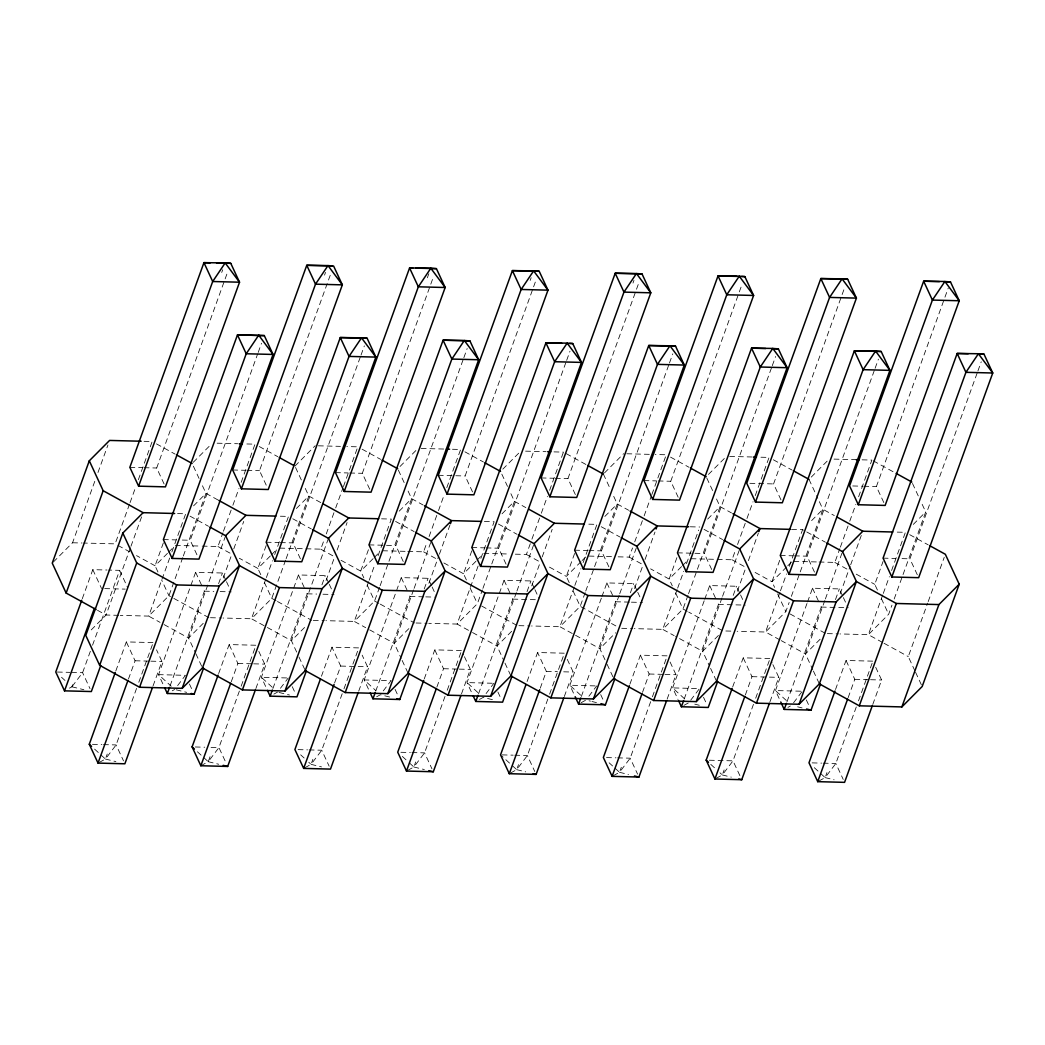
<?xml version="1.0" encoding="UTF-8"?>
<svg xmlns="http://www.w3.org/2000/svg" width="1045" height="1045" viewBox="0 0 1045 1045"><rect width="100%" height="100%" fill="white"/><g stroke="black" fill="none" stroke-linecap="round" stroke-linejoin="round"><path stroke-width="0.75" stroke-dasharray="5 3.75" d="M53.373 562.014L72.549 542.76L95.213 480.138M97.982 472.497L107.935 445M82.307 598.68L92.809 569.656L107.021 570.021M129.515 504.147L115.133 543.857L83.587 543.047M130.063 502.619L135.589 487.349M138.358 479.707L152.178 441.526L142.721 441.277M221.723 272.484L222.716 269.754M69.44 688.146L71.896 686.8L73.712 681.784M90.34 651.296L82.594 672.68L71.896 686.8L69.597 684.684M92.548 645.196L119.639 570.348L108.589 570.061M164.091 483.966L156.685 468.016L228.006 270.982M130.39 547.802L106.067 615.009L90.275 630.866M130.952 546.274L142.564 514.205M115.825 670.929L126.327 641.904L153.158 642.597M163.36 542.877L155.065 565.789L158.226 572.595M169.669 558.069L148.651 616.106L120.266 615.374M171.876 551.956L185.696 513.774L176.239 513.526M128.444 679.093L135.079 660.767L126.327 641.904M99.262 762.419L105.427 759.049L107.23 754.033M182.77 557.534L168.95 595.715L148.651 616.106L160.068 622.376M183.319 556.005L205.996 493.384L201.371 483.404M136.568 688.42L116.113 744.928L105.427 759.049L93.893 748.468M138.789 682.307L152.609 644.125M196.93 554.764L190.203 540.265L257.658 353.928M258.219 352.4L261.524 343.23M153.066 685.886L161.91 661.459L156.528 649.846M225.824 580.249L222.454 573L195.624 572.307L158.579 674.639L163.96 686.251M202.181 546.104L217.948 546.509L222.925 532.767M223.473 531.239L232.33 506.799M232.878 505.271L238.965 488.472M241.173 482.359L254.993 444.177L243.955 443.89M170.087 685.86L204.376 591.17L203.03 588.27M225.629 535.706L188.583 638.038L195.193 652.289M324.538 275.135L325.531 272.405M218.588 583.698L222.454 573M266.227 485.167L259.5 470.668L330.821 273.633M223.251 577.95L231.546 555.039M233.767 548.925L243.72 521.429M218.64 673.581L229.142 644.556L255.973 645.248L239.945 689.543M266.175 545.529L257.88 568.441L261.041 575.246M265.848 579.048L251.466 618.758L223.081 618.026M266.397 577.519L272.484 560.721M274.691 554.608L288.511 516.426L277.474 516.139M231.258 681.745L237.894 663.418L229.142 644.556M200.849 765.75L208.242 761.7L210.058 756.684M285.585 560.185L271.765 598.367L251.466 618.758L291.398 640.689L297.707 654.301M286.134 558.657L308.811 496.035L304.186 486.056M239.383 691.072L218.927 747.58L208.242 761.7L194.409 749.004M300.424 558.866L293.018 542.917L360.473 356.58M361.034 355.052L364.352 345.882M255.881 688.537L264.725 664.111L258.664 651.048M328.639 582.901L325.269 575.651L298.439 574.959L261.394 677.291L266.775 688.903M279.76 548.102L320.763 549.161L324.081 539.991M326.288 533.89L335.145 509.451M335.693 507.922L342.878 488.067M343.439 486.539L357.808 446.829L346.77 446.542M272.915 688.511L307.191 593.821L305.845 590.908M328.443 538.358L291.398 640.689L307.191 624.845M427.353 277.787L428.842 273.699M321.951 584.821L325.269 575.651M369.721 489.269L362.315 473.32L433.636 276.285M326.066 580.602L334.361 557.69M337.13 550.049L347.084 522.552M321.455 676.233L331.957 647.208L358.788 647.9L342.76 692.195M368.441 549.709L360.695 571.092L363.856 577.898M368.663 581.699L354.281 621.409L325.896 620.678M369.212 580.171L374.737 564.888M378.055 555.731L391.326 519.078L380.289 518.79M334.622 682.868L340.709 666.07L331.957 647.208M304.892 767.722L311.057 764.352L312.873 759.336M379.557 587.277L374.58 601.019L354.281 621.409L365.698 627.679M380.106 585.749L388.4 562.837M388.962 561.309L411.625 498.687L407.21 489.164M342.198 693.723L321.742 750.232L311.057 764.352L308.745 762.236M403.239 561.518L395.833 545.568L463.288 359.232M463.849 357.703L467.167 348.534M358.696 691.189L367.54 666.762L362.158 655.15M431.454 585.553L428.084 578.303L401.254 577.611L364.209 679.942L369.59 691.555M407.811 551.407L423.578 551.812L426.896 542.642M429.103 536.542L437.959 512.102M438.508 510.574L444.034 495.291M446.803 487.662L460.623 449.481L451.166 449.232M375.73 691.163L410.006 596.46L408.66 593.56M413.572 589.889L394.213 643.341L401.162 658.311M414.12 588.361L431.258 541.01M530.168 280.439L531.16 277.709M424.218 589.001L428.084 578.303M472.536 491.921L465.129 475.971L536.451 278.937M428.881 583.254L438.835 555.757M439.396 554.229L449.899 525.204M424.27 678.884L434.772 649.859L461.603 650.552L463.627 654.901M471.804 550.833L463.51 573.744L466.671 580.55M478.114 566.024L457.096 624.061L428.711 623.329M480.87 558.383L494.141 521.729L483.103 521.442M436.888 687.048L443.524 668.709L434.772 649.859M407.707 770.374L413.872 767.004L415.688 761.988M468.513 630.331L457.096 624.061L477.395 603.67L482.372 589.929M482.921 588.4L491.215 565.489M491.777 563.96L514.44 501.339L509.816 491.359M445.026 696.375L424.557 752.883L413.872 767.004L409.261 762.772M447.234 690.262L461.603 650.552M506.054 564.169L498.648 548.22L566.103 361.87M566.664 360.355L569.982 351.185M461.511 693.841L470.354 669.401L464.293 656.351M534.269 588.204L530.899 580.955L504.069 580.262L467.024 682.594L472.405 694.207M515.355 554.177L526.393 554.464L531.369 540.709M531.918 539.181L540.774 514.754M541.323 513.226L547.41 496.414M549.618 490.314L563.438 452.119L586.258 464.659M478.545 693.815L512.821 599.112L511.475 596.212M516.387 592.541L497.028 645.993L503.337 659.604M516.935 591.013L534.073 543.661M632.983 283.09L633.975 280.36M527.033 591.653L530.899 580.955M575.351 494.572L567.944 478.623L635.961 290.745M636.509 289.23L639.279 281.588M531.709 585.905L539.991 562.994M542.211 556.88L552.165 529.384M527.085 681.536L537.587 652.511L564.418 653.203L548.39 697.498M574.619 553.484L566.325 576.396L569.486 583.201M574.293 587.003L559.911 626.713L531.526 625.981M574.841 585.474L580.929 568.663M583.136 562.563L596.956 524.381L585.918 524.094M540.252 688.172L546.339 671.36L537.587 652.511M510.522 773.026L516.687 769.656L518.503 764.64M585.187 592.58L580.21 606.322L559.911 626.713L599.843 648.645L606.453 662.896M585.736 591.052L594.03 568.14M594.592 566.612L617.255 503.99L612.631 494.011M547.841 699.027L527.372 755.535L516.687 769.656L501.704 755.901M608.869 566.821L601.463 550.872L668.918 364.522M669.479 362.994L672.797 353.837M564.326 696.493L573.169 672.053L567.108 659.003M601.358 598.184L569.838 685.246L575.22 696.845M601.907 596.656L606.884 582.914L633.714 583.606L637.084 590.856M618.17 556.828L629.208 557.116L632.525 547.946M634.746 541.832L643.589 517.406M644.138 515.877L651.322 496.022M651.884 494.494L666.253 454.771L655.215 454.497M581.36 696.466L615.636 601.763L614.29 598.863M619.202 595.193L599.843 648.645L615.636 632.787M619.75 593.664L636.888 546.313M630.396 592.776L633.714 583.606M678.166 497.224L670.759 481.275L738.776 293.397M739.324 291.868L742.094 284.24M634.524 588.544L642.806 565.645M645.026 559.532L654.98 532.036M629.9 684.188L640.402 655.163L667.232 655.855L651.205 700.15M676.886 557.664L669.14 579.048L672.301 585.853M677.108 589.654L662.726 629.364L634.341 628.633M677.656 588.126L683.744 571.315M686.5 563.686L698.674 530.076M642.518 692.352L649.154 674.012L640.402 655.163M613.337 775.677L619.502 772.307L621.318 767.291M688.002 595.232L683.025 608.974L662.726 629.364L674.143 635.634M688.55 593.704L696.845 570.792M697.407 569.264L720.07 506.642L715.655 497.12M650.656 701.678L630.187 758.187L619.502 772.307L613.742 767.017M711.684 569.473L704.278 553.523L771.732 367.174M772.294 365.645L775.612 356.489M667.141 699.144L675.984 674.704L669.923 661.655M704.173 600.836L672.653 687.897L678.035 699.497M704.722 599.308L709.699 585.566L736.529 586.258L739.899 593.508M691.019 558.709L732.022 559.767L735.34 550.597M737.561 544.484L746.404 520.044M746.953 518.529L753.04 501.718M755.248 495.617L769.068 457.423L759.61 457.187M684.175 699.118L718.451 604.415L717.105 601.515M722.017 597.844L702.658 651.296L708.967 664.907M722.565 596.316L739.703 548.965M733.211 595.415L736.529 586.258M780.981 499.876L773.574 483.926L841.591 296.048M842.139 294.52L844.909 286.892M737.339 591.196L745.634 568.297M748.39 560.656L758.343 533.159M732.715 686.839L743.217 657.814L770.047 658.507L772.072 662.857M779.701 560.316L771.955 581.699L774.606 587.394M779.923 592.306L765.541 632.016L737.156 631.284M780.471 590.778L786.558 573.966M789.315 566.338L802.586 529.671L825.406 542.211M745.333 694.99L751.969 676.664L743.217 657.814M716.152 778.329L722.317 774.959L724.133 769.943M779.805 639.84L765.541 632.016L785.84 611.625L789.158 602.469M791.365 596.355L799.66 573.444M800.222 571.915L822.885 509.294L816.576 495.683M753.471 704.33L733.002 760.838L722.317 774.959L720.005 772.843M755.679 698.217L770.047 658.507M814.499 572.124L807.093 556.175L874.547 369.825M875.109 368.297L878.427 359.14M769.956 701.796L778.799 677.356L772.738 664.306M806.988 603.487L775.468 690.549L780.85 702.149M807.537 601.959L812.514 588.217L839.344 588.91L842.714 596.159M819.071 562.001L834.837 562.419L839.814 548.664M840.376 547.136L849.219 522.696M849.768 521.181L855.855 504.369M858.611 496.741L871.883 460.074L860.845 459.8M786.99 701.77L821.265 607.067L819.92 604.167M824.832 600.496L805.473 653.948L812.749 669.623M825.38 598.968L842.518 551.616M835.477 599.595L839.344 588.91M883.796 502.527L876.389 486.578L944.406 298.7M944.954 297.172L948.272 288.015M840.154 593.847L850.107 566.364M850.656 564.836L862.269 532.754M835.53 689.491L846.032 660.466L872.862 661.158M877.421 590.046L874.769 584.351L883.064 561.439M882.738 594.945L868.356 634.668L839.971 633.936M883.286 593.429L889.373 576.618M891.581 570.518L905.401 532.323L894.363 532.049M848.148 697.642L854.784 679.315L846.032 660.466M818.966 780.981L825.132 777.611L826.948 772.595M882.62 642.492L868.356 634.668L888.655 614.277L891.973 605.107M894.18 599.007L902.475 576.095M903.037 574.567L925.7 511.945L921.076 501.966M856.286 706.982L835.83 763.49L825.132 777.611L813.598 767.03M858.494 700.868L872.314 662.687M917.314 574.776L909.908 558.827L977.362 372.477M977.924 370.949L981.242 361.792M872.771 704.448L881.614 680.008L875.566 666.958M914.897 670.851L908.288 656.6L927.646 603.148M928.195 601.62L944.236 557.325M177.637 685.598L185.409 675.331L158.579 674.639L171.262 686.278M280.452 688.25L288.224 677.983M383.267 690.902L391.039 680.635L364.209 679.942L375.743 690.523M486.082 693.553L493.854 683.286M588.897 696.205L596.669 685.938M690.732 700.137L699.484 688.59L672.653 687.897L684.188 698.478M793.56 702.789L802.299 691.241M193.234 462.321L210.149 445.34M193.586 505.845L205.996 493.384L218.823 500.437M167.474 553.341L155.065 565.789L136.529 555.613M168.598 552.204L174.228 546.548M294.925 466.109L315.224 445.732M296.401 508.497L308.811 496.035L321.651 503.089M203.239 623.316L188.583 638.038L161.492 623.16M270.289 555.992L257.88 568.441L239.344 558.265M271.413 554.856L277.056 549.187M400 466.501L416.916 449.507M399.216 511.149L411.625 498.687L423.029 504.957M373.104 558.644L360.695 571.092L340.735 560.133M374.228 557.507L378.734 552.975M502.815 469.153L519.731 452.158M502.031 513.8L514.44 501.339L525.844 507.609M408.869 628.62L394.213 643.341L367.122 628.463M475.919 561.296L463.51 573.744L443.55 562.785M477.042 560.159L481.549 555.626M604.493 472.928L623.669 453.674M604.846 516.452L617.255 503.99L628.659 510.26M511.684 631.271L497.028 645.993L469.936 631.115M580.981 561.674L566.325 576.396L547.789 566.207M582.117 560.538L586.624 556.018L611.861 556.658M708.445 474.443L725.361 457.462M707.674 519.104L720.07 506.642L731.474 512.912M681.549 566.586L669.14 579.048L650.604 568.859M682.672 565.463L688.315 559.793M811.26 477.095L829.299 458.977M811.612 520.619L822.885 509.294L834.302 515.564M718.451 635.438L702.658 651.296L675.566 636.418M786.611 566.978L771.955 581.699L751.995 570.727M787.747 565.841L792.254 561.322M913.304 524.394L925.7 511.945M820.129 639.226L805.473 653.948L781.229 640.624M172.255 690.797L174.711 689.452M273.842 694.128L277.526 692.103M376.657 696.78L380.354 694.755L392.306 697.668M479.472 699.432L483.169 697.407L495.134 700.32M581.059 702.749L585.984 700.059L590.464 701.143M683.874 705.401L688.799 702.71M787.917 707.387L790.373 706.028M217.138 443.198L237.646 443.72M318.372 445.81L340.461 446.372M421.187 448.462L444.856 449.063M525.583 451.153L546.091 451.675M553.981 451.884L563.438 452.119M626.817 453.765L653.634 454.457M729.632 456.417L751.721 456.978M834.028 459.108L856.116 459.669M129.854 467.324L142.486 467.651M144.066 467.69L156.685 468.016M232.669 469.976L245.301 470.302M246.881 470.341L259.5 470.668M335.484 472.627L348.116 472.954M349.696 472.993L362.315 473.32M438.299 475.279L465.129 475.971M541.114 477.931L553.745 478.257M555.326 478.296L567.944 478.623M643.929 480.582L656.56 480.909M658.141 480.948L670.759 481.275M749.905 483.312L773.574 483.926M852.72 485.964L862.19 486.212M863.771 486.252L876.389 486.578M690.314 526.784L699.771 527.02M791.548 529.397L802.586 529.671M163.373 539.573L176.004 539.899M182.313 540.056L190.203 540.265M266.188 542.224L278.819 542.551M280.4 542.59L293.018 542.917M369.003 544.876L395.833 545.568M471.817 547.528L484.449 547.854M486.029 547.893L498.648 548.22M574.632 550.179L587.264 550.506M588.844 550.545L601.463 550.872M677.447 552.831L704.278 553.523M780.262 555.483L792.894 555.809M794.474 555.849L807.093 556.175M883.077 558.134L895.709 558.461M902.018 558.618L909.908 558.827M72.549 542.76L82.006 543.008M175.364 545.412L200.601 546.065M382.574 550.754L406.231 551.368M483.809 553.367L509.046 554.02M793.834 561.361L817.49 561.962M104.709 588.596L125.23 589.119M204.376 591.17L213.846 591.405M220.155 591.574L231.206 591.862M307.191 593.821L316.661 594.056M322.97 594.226L334.021 594.5M410.006 596.46L424.205 596.839M425.785 596.878L435.256 597.113M512.821 599.112L538.071 599.765M615.636 601.763L629.835 602.129M631.415 602.181L642.466 602.456M718.451 604.415L745.281 605.107M821.265 607.067L846.515 607.72M118.686 615.335L106.067 615.009L97.512 610.306M210.463 617.699L221.501 617.987M313.278 620.351L324.316 620.639M416.093 623.003L427.131 623.29M518.908 625.655L529.946 625.942M621.723 628.306L632.761 628.594M730.847 631.115L722.957 630.919L688.733 612.109M827.353 633.61L838.39 633.884M135.079 660.767L149.278 661.132M150.859 661.172L161.91 661.459M237.894 663.418L252.093 663.784M253.674 663.823L264.725 664.111M340.709 666.07L367.54 666.762M443.524 668.709L457.723 669.087M459.304 669.127L470.354 669.401M546.339 671.36L557.39 671.648M563.699 671.817L573.169 672.053M649.154 674.012L663.353 674.378M664.933 674.43L675.984 674.704M751.969 676.664L778.799 677.356M854.784 679.315L868.996 679.681M870.563 679.72L881.614 680.008M57.344 672.039L69.976 672.366M71.543 672.405L82.594 672.68L90.001 688.642M286.643 677.944L261.394 677.291L272.928 687.871M492.273 683.247L467.024 682.594L478.558 693.175M595.101 685.899L569.838 685.246L581.373 695.826M800.731 691.202L775.468 690.549L787.003 701.13M92.443 744.327L101.914 744.562M103.494 744.615L116.113 744.928L123.519 760.891M195.258 746.979L204.729 747.214M211.038 747.384L218.927 747.58L225.655 762.092M298.073 749.631L307.543 749.866M309.124 749.905L321.742 750.232L329.149 766.194M400.888 752.282L410.358 752.518M411.939 752.557L424.557 752.883L431.964 768.846M502.122 754.882L513.173 755.169M514.754 755.208L527.372 755.535L534.779 771.497M606.518 757.586L615.988 757.821M617.569 757.86L630.187 758.187L637.594 774.149M709.333 760.224L733.002 760.838L740.409 776.788M812.148 762.876L821.618 763.124M823.199 763.163L835.83 763.49L843.224 779.439M797.596 706.812L802.077 707.909M694.781 704.16L699.262 705.257M591.966 701.508L596.447 702.606M825.132 777.611L834.106 779.792M722.317 774.959L731.291 777.14M619.502 772.307L628.476 774.489M279.028 692.469L289.491 695.016M516.687 769.656L525.661 771.837M176.213 689.818L186.676 692.365M413.872 767.004L424.335 769.551M71.896 686.8L83.861 689.713M311.057 764.352L321.52 766.899M208.242 761.7L218.705 764.248M105.427 759.049L115.89 761.596M873.306 460.858L894.703 472.614M773.352 459.774L791.888 469.963M909.686 534.674L928.221 544.863M670.537 457.122L689.073 467.311M834.837 562.419L849.102 570.243M856.234 574.162L874.769 584.351M704.056 529.371L722.591 539.56M732.022 559.767L746.287 567.592M884.044 643.276L908.288 656.6M790.124 613.977L825.772 633.57M464.907 451.819L483.443 462.008M601.241 526.719L619.776 536.908M629.208 557.116L642.048 564.169M687.31 611.325L683.025 608.974L674.822 591.287M362.092 449.18L380.628 459.356M498.426 524.067L516.962 534.256M526.393 554.464L539.233 561.518M615.858 625.916L580.21 606.322L572.934 590.647M259.278 446.528L277.813 456.704M395.611 521.429L414.147 531.605M423.578 551.812L437.842 559.65M481.68 606.022L517.327 625.615M156.463 443.877L174.998 454.053M292.796 518.777L311.332 528.953M320.763 549.161L335.027 556.998M378.865 603.37L374.58 601.019L366.377 583.345M380.289 604.154L414.512 622.964M189.981 516.125L208.517 526.301M217.948 546.509L230.788 553.563M276.05 600.718L271.765 598.367L264.489 582.692M277.474 601.502L311.697 620.312M117.98 545.425L129.397 551.695M208.882 617.66L168.95 595.715L161.675 580.04M710.783 764.378L715.394 768.611M609.13 762.785L612.579 765.959M402.338 756.423L408.099 761.714M300.673 754.83L304.134 758.004M61.524 677.278L64.986 680.452M912.481 483.443L918.424 496.27M881.379 598.602L888.655 614.277M915.564 672.275L922.173 686.526M809 479.368L815.949 494.324M843.38 597.609L848.096 607.759M812.514 588.217L819.241 602.717M777.637 593.939L785.84 611.625M813.415 671.047L819.358 683.874M706.812 478.074L713.461 492.391M806.335 699.941L809.705 707.191M740.565 594.958L744.602 603.657M709.699 585.566L716.426 600.065M710.6 668.395L716.543 681.222M603.37 474.064L610.319 489.021M703.52 697.289L706.89 704.539M637.75 592.306L641.787 601.006M606.884 582.914L613.611 597.413M607.119 664.32L613.728 678.571M501.822 474.13L507.504 486.369M600.705 694.638L604.075 701.9M534.935 589.654L538.972 598.354M504.069 580.262L510.796 594.762M470.119 587.995L477.395 603.67M504.97 663.092L510.914 675.919M398.367 470.119L404.689 483.73M497.89 691.986L501.26 699.249M432.121 587.003L436.157 595.702M401.254 577.611L407.981 592.11M402.155 660.44L408.099 673.267M295.552 467.468L301.861 481.079M395.075 689.334L398.445 696.597M329.306 584.351L333.342 593.051M298.439 574.959L305.166 589.458M298.974 657.018L305.284 670.616M193.377 466.174L199.046 478.427M292.26 686.696L294.951 692.495M226.491 581.699L230.527 590.412M195.624 572.307L202.351 586.807M195.859 653.713L202.469 667.964M189.445 684.044L192.816 691.294M119.639 570.348L127.712 587.76M92.809 569.656L101.561 588.518"/><path stroke-width="1.5" d="M141.14 441.238L109.594 440.428L89.295 460.806L52.25 563.137L66.135 593.064L96.088 609.522M66.135 593.064L103.181 490.732L89.295 460.806M81.758 600.209L55.764 672L64.516 690.849L91.346 691.542L100.738 665.574M64.516 690.849L94.377 608.373M138.606 486.173L212.697 281.51L225.184 262.935L230.775 263.34L239.527 282.202L165.437 486.865L138.606 486.173L129.854 467.324L203.945 262.648L225.184 262.935L239.527 282.202L212.697 281.51L203.945 262.648L210.254 262.817M174.659 513.487L143.113 512.677L122.814 533.054L85.768 635.386L99.654 665.312L139.586 687.257L182.17 688.355L202.469 667.964L239.514 565.632L225.629 535.706L209.94 527.085M99.654 665.312L136.699 562.981L122.814 533.054M152.505 687.414L124.864 763.79L98.034 763.098L89.282 744.249L115.277 672.457M237.463 334.909L163.373 539.573L172.125 558.422L198.955 559.114L273.045 354.451L264.294 335.589L237.463 334.909L246.215 353.759L172.125 558.422M98.034 763.098L127.895 680.622M139.586 687.257L176.631 584.926L219.215 586.023L239.514 565.632L279.446 587.577L322.03 588.675L342.329 568.284L328.443 538.358L312.755 529.737M203.553 668.225L194.161 694.193L167.331 693.501L169.538 687.388M241.421 488.825L315.512 284.162L327.999 265.587L333.59 265.992L342.342 284.854L268.252 489.517L241.421 488.825L232.669 469.976L306.76 265.299L327.999 265.587L342.342 284.854L315.512 284.162L306.76 265.299L332.01 265.952M182.17 688.355L219.215 586.023M255.32 690.066L227.679 766.442L200.849 765.75L192.097 746.888L218.091 675.109M200.849 765.75L230.71 683.273M274.939 561.074L349.03 356.41L361.518 337.835L367.108 338.24L375.86 357.103L301.77 561.766L274.939 561.074L266.188 542.224L340.278 337.548L361.518 337.835L375.86 357.103L349.03 356.41L340.278 337.548L359.219 338.044M202.469 667.964L242.401 689.909L279.446 587.577M306.368 670.877L296.976 696.845L270.146 696.153L272.353 690.04M344.236 491.477L418.327 286.813L430.814 268.238L436.405 268.643L445.157 287.506L371.066 492.169L344.236 491.477L335.484 472.627L409.575 267.951L430.814 268.238L445.157 287.506L418.327 286.813L409.575 267.951L412.736 268.042M242.401 689.909L284.985 691.006L322.03 588.675M284.985 691.006L305.284 670.616L342.329 568.284L382.261 590.229L424.845 591.326L445.144 570.936L431.258 541.01L415.57 532.388M320.345 679.289L294.912 749.539L303.664 768.402L330.494 769.094L358.135 692.717M303.664 768.402L334.073 684.397M377.754 563.725L451.845 359.062L464.333 340.487L469.923 340.892L478.675 359.754L404.585 564.418L377.754 563.725L369.003 544.876L443.093 340.2L464.333 340.487L478.675 359.754L451.845 359.062L443.093 340.2L469.923 340.892M305.284 670.616L345.216 692.561L382.261 590.229M409.196 673.529L399.791 699.497L372.96 698.805L375.168 692.691M447.051 494.128L521.141 289.465L533.629 270.89L539.22 271.295L547.972 290.157L473.881 494.821L447.051 494.128L438.299 475.279L512.39 270.603L533.629 270.89L547.972 290.157L521.141 289.465L512.39 270.603L539.22 271.295M345.216 692.561L387.799 693.658L424.845 591.326M450.447 523.676L451.558 520.619L481.523 521.403M387.799 693.658L408.099 673.267L445.144 570.936L485.076 592.881L527.66 593.978L547.959 573.587L534.073 543.661L518.385 535.04M423.721 680.413L397.727 752.191L406.479 771.053L433.309 771.746L460.949 695.369M406.479 771.053L436.34 688.577M480.569 566.377L554.66 361.714L567.148 343.139L572.738 343.544L581.49 362.406L507.4 567.069L480.569 566.377L471.817 547.528L545.908 342.851L567.148 343.139L581.49 362.406L554.66 361.714L545.908 342.851L561.688 343.269M408.099 673.267L448.031 695.212L485.076 592.881M512.011 676.18L502.606 702.149L475.775 701.456L477.983 695.343M549.866 496.78L623.956 292.117L636.444 273.542L642.035 273.947L650.787 292.809L576.696 497.472L549.866 496.78L541.114 477.931L615.205 273.254L636.444 273.542L650.787 292.809L623.956 292.117L615.205 273.254L642.035 273.947M448.031 695.212L490.614 696.31L527.66 593.978M490.614 696.31L510.914 675.919L547.959 573.587L587.891 595.519L630.475 596.63L650.774 576.239L636.888 546.313L621.2 537.692M525.975 684.593L500.542 754.843L509.294 773.705L536.124 774.397L563.764 698.021M509.294 773.705L539.703 689.7M583.384 569.029L657.475 364.365L669.963 345.791L675.553 346.195L684.305 365.058L610.215 569.721L583.384 569.029L574.632 550.179L648.723 345.503L669.963 345.791L684.305 365.058L657.475 364.365L648.723 345.503L675.553 346.195M510.914 675.919L550.846 697.864L587.891 595.519M614.826 678.832L605.421 704.8L578.59 704.108L580.798 697.995M652.681 499.432L726.771 294.768L739.259 276.193L744.85 276.598L753.602 295.461L679.511 500.124L652.681 499.432L643.929 480.582L718.019 275.906L739.259 276.193L753.602 295.461L726.771 294.768L718.019 275.906L736.96 276.402M550.846 697.864L593.429 698.961L630.475 596.63M656.077 528.979L657.187 525.922L688.733 526.745M593.429 698.961L613.728 678.571L650.774 576.239L690.706 598.171L733.29 599.268L753.589 578.891L739.703 548.965L724.015 540.343M629.351 685.716L603.357 757.494L612.109 776.357L638.939 777.049L666.579 700.672M612.109 776.357L641.97 693.867M686.199 571.68L760.29 367.017L772.778 348.442L778.368 348.847L787.12 367.709L713.03 572.373L686.199 571.68L677.447 552.831L751.538 348.155L772.778 348.442L787.12 367.709L760.29 367.017L751.538 348.155L765.75 348.521M613.728 678.571L653.661 700.516L690.706 598.171M717.641 681.484L708.236 707.452L681.405 706.76L683.613 700.646M755.496 502.083L829.586 297.42L842.074 278.845L847.665 279.25L856.417 298.112L782.326 502.776L755.496 502.083L746.744 483.234L820.834 278.558L842.074 278.845L856.417 298.112L829.586 297.42L820.834 278.558L847.665 279.25M653.661 700.516L696.244 701.613L733.29 599.268M758.892 531.631L760.002 528.574L789.968 529.345M696.244 701.613L716.543 681.222L753.589 578.891L793.521 600.823L836.105 601.92L856.404 581.542L842.518 551.616L826.83 542.995M769.407 703.324L741.754 779.701L714.924 779.008L706.172 760.146L732.166 688.368M714.924 779.008L744.785 696.519M789.014 574.332L863.105 369.669L875.592 351.094L881.183 351.499L889.935 370.361L815.845 575.024L789.014 574.332L780.262 555.483L854.353 350.806L875.592 351.094L889.935 370.361L863.105 369.669L854.353 350.806L881.183 351.499M716.543 681.222L756.476 703.167L793.521 600.823M820.456 684.135L811.051 710.091L784.22 709.411L786.428 703.298M858.311 504.735L932.401 300.072L944.889 281.497L950.48 281.902L959.232 300.751L885.141 505.427L858.311 504.735L849.559 485.886L923.649 281.209L944.889 281.497L959.232 300.751L932.401 300.072L923.649 281.209L939.429 281.614M756.476 703.167L799.059 704.265L836.105 601.92M799.059 704.265L819.358 683.874L856.404 581.542L896.336 603.474L938.919 604.572L959.219 584.194L945.333 554.268L929.645 545.647M834.981 691.019L808.987 762.798L817.739 781.66L844.569 782.352L872.222 705.976M817.739 781.66L847.599 699.17M891.829 576.984L965.92 372.32L978.407 353.746L983.998 354.15L992.75 373L918.659 577.676L891.829 576.984L883.077 558.134L957.168 353.458L978.407 353.746L992.75 373L965.92 372.32L957.168 353.458L968.219 353.746M819.358 683.874L859.29 705.819L896.336 603.474M859.29 705.819L901.874 706.916L938.919 604.572M959.219 584.194L922.173 686.526L901.874 706.916M225.629 535.706L245.928 515.329L275.893 516.099M328.443 538.358L348.743 517.98L378.708 518.751M431.258 541.01L451.558 520.619L424.466 505.741M534.073 543.661L554.372 523.271L584.338 524.054M636.888 546.313L657.187 525.922L630.096 511.044M739.703 548.965L760.002 528.574L732.911 513.696M842.518 551.616L862.817 531.226L892.783 531.996M216.576 262.974L230.775 263.34M415.884 268.121L436.405 268.643M741.702 276.52L744.85 276.598M945.751 281.784L950.48 281.902M239.044 334.949L264.294 335.589M363.96 338.162L367.108 338.24M569.59 343.465L572.738 343.544M772.059 348.69L778.368 348.847M977.689 353.994L983.998 354.15M239.227 443.772L242.375 443.851M446.424 449.115L449.585 449.193M547.671 451.714L550.819 451.806M753.301 457.018L756.449 457.096M856.116 459.669L859.264 459.748M806.57 709.006L811.051 710.091M600.94 703.703L605.421 704.8M738.763 778.969L741.754 779.701M396.8 698.765L399.791 699.497M634.459 775.952L638.939 777.049M533.133 773.666L536.124 774.397M191.17 693.462L194.161 694.193M428.829 770.648L433.309 771.746M223.186 765.345L227.679 766.442M896.127 473.398L911.815 482.019M793.312 470.746L809 479.368M837.149 517.131L862.817 531.226M690.497 468.095L706.185 476.716M587.682 465.443L603.37 474.064M484.867 462.791L500.555 471.413M528.705 509.176L554.372 523.271M382.052 460.14L397.74 468.761M279.237 457.488L293.501 465.325M323.075 503.873L348.743 517.98M176.422 454.836L192.11 463.457M218.823 500.437L245.928 515.329M103.181 490.732L143.113 512.677M136.699 562.981L176.631 584.926M706.172 760.146L708.484 762.262M192.097 746.888L194.409 749.004M89.282 744.249L91.594 746.352M780.85 702.149L784.22 709.411M678.714 700.947L681.405 706.76M575.22 696.845L578.59 704.108M473.085 695.656L475.775 701.456M370.27 693.005L372.96 698.805M267.455 690.353L270.146 696.153M164.64 687.701L167.331 693.501M258.703 335.184L246.215 353.759L273.045 354.451L258.703 335.184"/></g></svg>
